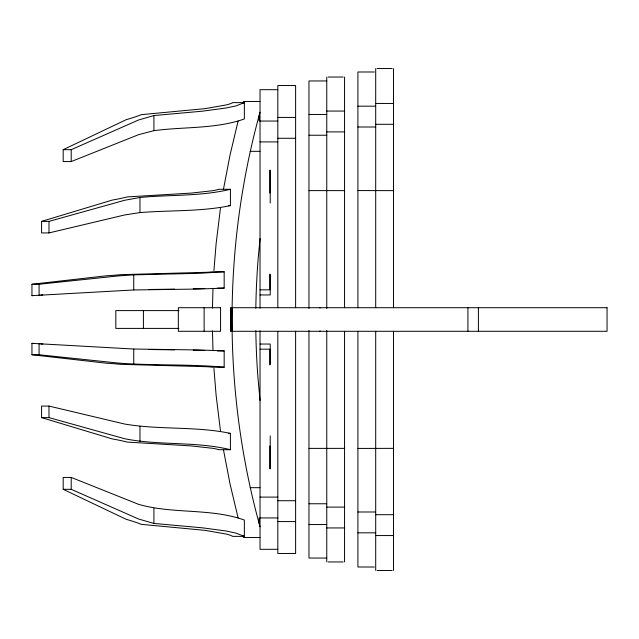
<?xml version="1.0" encoding="UTF-8"?>
<svg xmlns="http://www.w3.org/2000/svg" width="639" height="639" viewBox="0 0 639 639"><rect width="100%" height="100%" fill="white"/><g stroke="black" fill="none" stroke-linecap="round" stroke-linejoin="round"><path stroke-width="0.96" d="M212.452 308.134L212.995 288.357M213.929 270.561L216.102 243.866L220.447 208.274M260.025 238.515L258.108 259.338A766.457 766.457 0 0 0 255.824 308.238M223.394 189.591L230.072 154.886L238.107 121.075M260.025 112.24C222.707 247.117 222.707 391.883 260.025 526.76M242.932 103.278L243.427 101.497L260.025 101.497M319.7 331.29L320.091 330.882M244.354 102.631L236.142 105.866L226.102 107.999L202.451 111.17L153.919 115.563L138.543 119.996L71.209 149.686L63.189 149.686L63.189 161.571L71.209 161.571L138.543 134.685L153.919 130.668C183.824 126.626 215.583 129.126 244.354 118.958L244.354 102.631L232.764 102.631A62.606 10.152 0 0 1 226.909 104.812L205.119 108.638L141.275 114.661A250.408 40.608 0 0 1 126.147 119.701L63.189 149.686M230.407 189.288C200.958 196.492 169.99 194.591 139.973 197.475L124.597 200.287L48.987 221.382L41.583 221.382L41.583 232.931L48.987 232.931L124.597 214.976L139.973 212.587C170.022 210.119 200.766 211.773 230.407 205.622L230.407 189.288L218.818 189.288A61.839 6.398 0 0 1 213.003 190.67L191.181 193.09L127.329 196.908A247.605 25.624 0 0 1 112.2 200.095L41.583 221.382M224.169 271.783L199.48 273.308L133.743 274.866L118.359 275.92L39.083 284.251L31.95 284.251L31.95 295.649L133.743 289.97L199.48 289.028L224.169 288.109L224.169 271.783L212.579 271.783A61.4 2.404 0 0 1 206.788 272.294L121.098 274.65A245.991 9.633 0 0 1 105.946 275.848L31.95 284.251M31.95 295.649L33.923 295.514M40.832 295.034L42.805 294.898M204.847 288.493L193.266 288.812M277.821 89.692L260.025 89.692L260.025 308.198M174.639 289.14L148.607 289.491M326.761 80.953L308.964 80.953L308.964 308.517M377.066 68.533L392.13 68.533M374.334 71.991L357.904 71.991L357.904 307.71M328.126 77.047L343.191 77.047M375.7 103.446L393.496 103.446M357.904 106.17L375.7 106.17M326.761 111.058L344.557 111.058M308.964 114.461L326.761 114.461M277.821 117.424L295.617 117.424M260.025 121.051L277.821 121.051M375.7 124.301L393.496 124.301M357.904 127.009L375.7 127.009M326.761 131.89L344.557 131.89M308.964 135.244L326.761 135.244M277.821 138.28L295.617 138.28M260.025 141.898L277.821 141.898M250.121 151.323L260.025 151.323M308.964 190.614L344.557 190.63M357.904 190.566L393.496 190.646M228.474 205.622L230.407 205.622M217.412 288.109L224.169 288.109M260.025 289.826L269.818 289.826L269.818 274.019M260.025 294.954L270.217 294.954L270.217 274.57M230.911 331.29L230.911 307.71M178.928 310.602L115.819 310.602L115.819 328.398L178.928 328.398M31.95 343.351L133.743 349.03L199.48 349.972L224.169 350.891L224.169 367.217L212.579 367.217A61.4 2.404 0 0 0 206.788 366.706L121.098 364.35A245.991 9.633 0 0 0 105.946 363.152L31.95 354.749L31.95 343.351L33.923 343.486M260.025 344.046L270.217 344.046L270.217 364.43M260.025 349.174L269.818 349.174L269.818 364.981M217.412 350.891L224.169 350.891M31.95 354.749L39.083 354.749L118.359 363.08C153.56 365.748 189 363.966 224.169 367.217M48.987 406.069L41.583 406.069L41.583 417.618L112.2 438.905A247.605 25.624 0 0 1 127.329 442.092L191.181 445.91L213.003 448.338A61.839 6.398 0 0 1 218.818 449.712L230.407 449.712L230.407 433.378C195.654 426.077 159.518 430.023 124.597 424.024L48.987 406.069L48.987 417.618L124.597 438.713C159.391 445.742 195.846 441.15 230.407 449.712M41.583 417.618L48.987 417.618M228.474 433.378L230.407 433.378M308.964 448.386L344.557 448.37M393.496 448.354L357.904 448.434M71.209 477.429L63.189 477.429L63.189 489.314L126.147 519.299A250.408 40.608 0 0 1 141.275 524.339L205.119 530.362L226.909 534.188A62.606 10.152 0 0 1 232.764 536.369L244.354 536.369L244.354 520.042C210.487 507.917 172.865 514.275 138.543 504.315L71.209 477.429L71.209 489.314L138.543 519.004L153.919 523.437L202.451 527.83L226.102 531.001L236.142 533.134L244.354 536.369M250.121 487.677L260.025 487.677M63.189 489.314L71.209 489.314M260.025 497.102L277.821 497.102M277.821 500.72L295.617 500.72M308.964 503.756L326.761 503.756M326.761 507.11L344.557 507.11M357.904 511.991L375.7 511.991M375.7 514.699L393.496 514.699M260.025 517.949L277.821 517.949M277.821 521.576L295.617 521.576M308.964 524.539L326.761 524.539M326.761 527.942L344.557 527.942M357.904 532.83L375.7 532.83M375.7 535.554L393.496 535.554M260.025 537.503L243.427 537.503L242.932 535.722M328.126 561.953L343.191 561.953M374.334 567.009L357.904 567.009L357.904 331.29M377.066 570.467L392.13 570.467M326.761 558.047L308.964 558.047L308.964 330.483M148.607 349.509L174.639 349.86M193.266 350.188L204.847 350.507M277.821 549.308L260.025 549.308L260.025 330.802M40.832 343.966L42.805 344.101M319.7 307.71L320.091 308.118M238.107 517.925L230.072 484.114L223.394 449.409M220.447 430.726L216.102 395.134L213.929 368.439M260.025 400.485L257.892 376.906A766.457 766.457 0 0 1 255.824 330.746M212.995 350.643L212.452 330.866M478.395 307.71L478.395 331.29M467.916 307.71L467.916 331.29M393.496 68.573L393.496 307.71M393.496 331.29L393.496 570.427M375.7 68.573L375.7 307.71M375.7 331.29L375.7 570.427M344.557 77.071L344.557 307.71M344.557 331.29L344.557 561.929M326.761 77.071L326.761 308.517M326.761 330.483L326.761 561.929M295.617 307.71L295.617 85.53L277.821 85.53L277.821 307.71M295.617 331.29L295.617 553.47L277.821 553.47L277.821 331.29M270.217 170.166L270.217 203.066M270.217 435.934L270.217 468.834M269.818 170.286L269.818 193.05M269.818 445.95L269.818 468.714M259.138 115.563L259.138 120.995M259.138 518.005L259.138 523.437M230.679 307.71L230.679 331.29M204.129 307.71L204.129 331.29M153.919 115.563L153.919 130.668M153.919 508.332L153.919 523.437M143.408 310.602L143.408 328.398M139.973 197.475L139.973 212.587M139.973 426.413L139.973 441.525M133.743 274.866L133.743 289.97M133.743 349.03L133.743 364.134M71.209 149.686L71.209 161.571M48.987 221.382L48.987 232.931M39.083 284.251L39.083 295.649M39.083 343.351L39.083 354.749M220.575 307.71L178.329 307.71L178.329 331.29L220.575 331.29L220.575 307.71M607.05 307.71L232.037 307.71A618.816 548.605 -90 0 0 232.037 331.29L607.05 331.29L607.05 307.71"/></g></svg>
